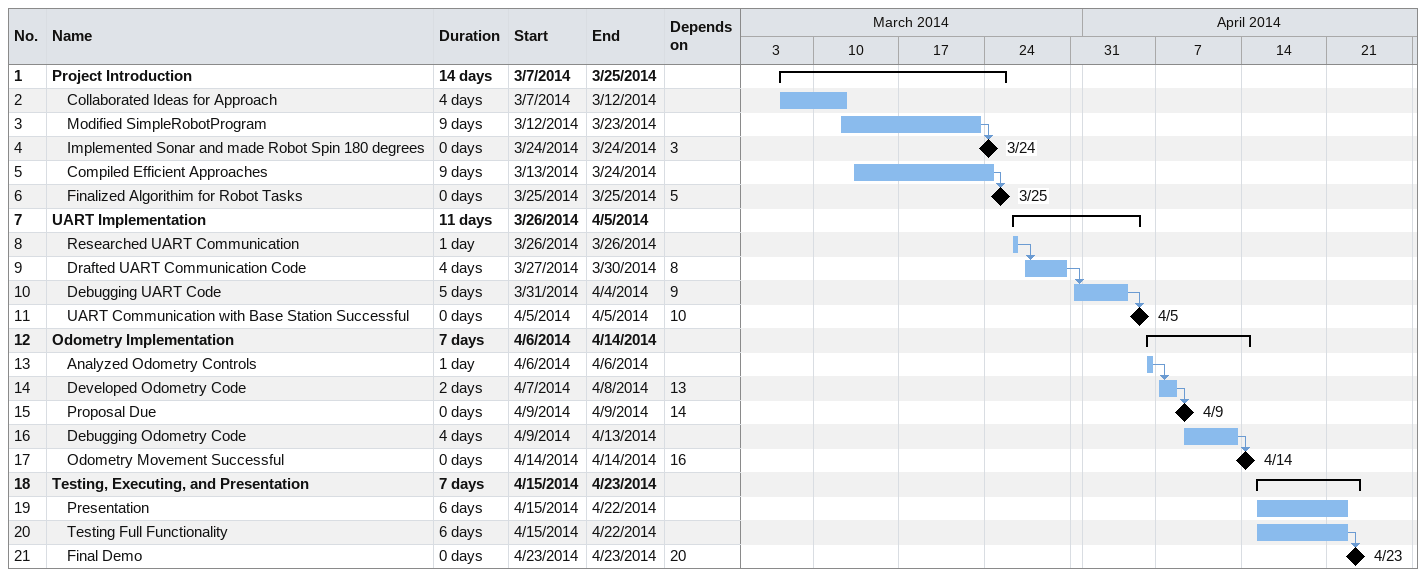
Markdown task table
| ID | Level | Task | Duration | Start | Finish | Predecessors |
|---|---|---|---|---|---|---|
| 1 | 1 | **Project Introduction** | 14d | 2014-03-07 | 2014-03-25 |  |
| 2 | 2 | Collaborated Ideas for Approach | 4d | 2014-03-07 | 2014-03-12 |  |
| 3 | 2 | Modified SimpleRobotProgram | 9d | 2014-03-12 | 2014-03-23 |  |
| 4 | 2 | Implemented Sonar and made Robot Spin 180 degrees | 0d | 2014-03-24 | 2014-03-24 | 3 |
| 5 | 2 | Compiled Efficient Approaches | 9d | 2014-03-13 | 2014-03-24 |  |
| 6 | 2 | Finalized Algorithim for Robot Tasks | 0d | 2014-03-25 | 2014-03-25 | 5 |
| 7 | 1 | **UART Implementation** | 11d | 2014-03-26 | 2014-04-05 |  |
| 8 | 2 | Researched UART Communication | 1d | 2014-03-26 | 2014-03-26 |  |
| 9 | 2 | Drafted UART Communication Code | 4d | 2014-03-27 | 2014-03-30 | 8 |
| 10 | 2 | Debugging UART Code | 5d | 2014-03-31 | 2014-04-04 | 9 |
| 11 | 2 | UART Communication with Base Station Successful | 0d | 2014-04-05 | 2014-04-05 | 10 |
| 12 | 1 | **Odometry Implementation** | 7d | 2014-04-06 | 2014-04-14 |  |
| 13 | 2 | Analyzed Odometry Controls | 1d | 2014-04-06 | 2014-04-06 |  |
| 14 | 2 | Developed Odometry Code | 2d | 2014-04-07 | 2014-04-08 | 13 |
| 15 | 2 | Proposal Due | 0d | 2014-04-09 | 2014-04-09 | 14 |
| 16 | 2 | Debugging Odometry Code | 4d | 2014-04-09 | 2014-04-13 |  |
| 17 | 2 | Odometry Movement Successful | 0d | 2014-04-14 | 2014-04-14 | 16 |
| 18 | 1 | **Testing, Executing, and Presentation** | 7d | 2014-04-15 | 2014-04-23 |  |
| 19 | 2 | Presentation | 6d | 2014-04-15 | 2014-04-22 |  |
| 20 | 2 | Testing Full Functionality | 6d | 2014-04-15 | 2014-04-22 |  |
| 21 | 2 | Final Demo | 0d | 2014-04-23 | 2014-04-23 | 20 |
